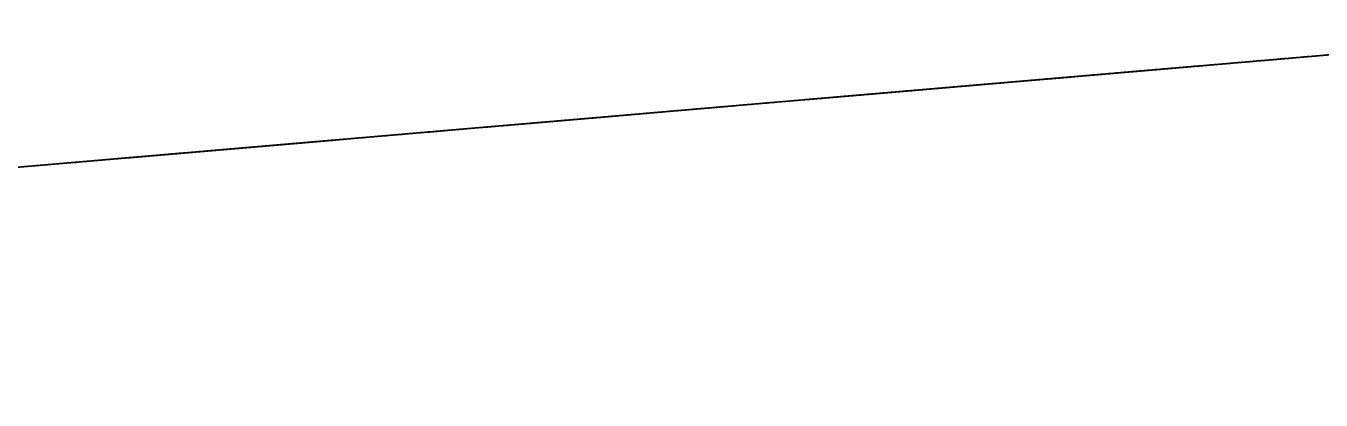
# Model space of a CAD drawing. Header units: millimetres. Extents: x 235072 to 246269, y 20126 to 21085.
# Drawn here: x 244682 to 245739, y 20759 to 21064 of the extents above; entities that cross this region are included whole.
import ezdxf

# ---------------------------------------------------------------- set-up
doc = ezdxf.new("R2010")
doc.units = ezdxf.units.MM
doc.header["$MEASUREMENT"] = 0
doc.linetypes.add('CENTER2', pattern=[1.125, 0.75, -0.125, 0.125, -0.125])
doc.linetypes.add('HIDDEN2', pattern=[0.1875, 0.125, -0.0625])
for name, color, linetype in [('Section 2-150-DS-B4-404', 1, 'Continuous'), ('Section 2-150-SL-B4-094', 14, 'Continuous'), ('Section 2-150-SL-B4-095', 14, 'Continuous'), ('Section 2-150-SL-B4-249', 85, 'Continuous'), ('Section 2-300-CEN-D3-231', 70, 'Continuous'), ('Section 2-300-CEN-D3-258', 70, 'Continuous'), ('Section 2-300-FA-D4-234', 50, 'Continuous'), ('Section 2-300-FA-D4-256', 50, 'Continuous'), ('Section 2-CENTER', 1, 'CENTER2'), ('Section 2-HIDDEN', 7, 'HIDDEN2'), ('Section 2-PROPOSED_PIPE_SUPPORT_2', 6, 'Continuous'), ('Section 2-RE', 5, 'Continuous')]:
    doc.layers.add(name, color=color, linetype=linetype)

# ---------------------------------------------------------------- blocks, each defined once
blk = doc.blocks.new('*U221')
at = {"layer": 'Section 2-150-SL-B4-249', "color": 0, "linetype": 'ByBlock', "lineweight": -2}
for p, q in [((245709.3, 21037.2, 24346.9), (242827, 20790.5, 24346.9)), ((245709.3, 21037.2, 24178.6), (245462.5, 21016.1, 24178.6)), ((245709.3, 21037.2, 24346.9), (245709.3, 21037.2, 24178.6)), ((245377.5, 21008.8, 24178.6), (242956.2, 20801.5, 24178.6))]:
    blk.add_line(p, q, dxfattribs=at)
at = {"layer": 'Section 2-CENTER'}
for p, q in [((245357, 21007.1, 24262.7), (245709.3, 21037.2, 24262.7)), ((245296.3, 21001.9, 24262.7), (245320.5, 21004, 24262.7))]:
    blk.add_line(p, q, dxfattribs=at)
at = {"layer": 'Section 2-HIDDEN'}
for p, q in [((245462.5, 21016.1, 24178.6), (245377.5, 21008.8, 24178.6)), ((245320.5, 21004, 24262.7), (245357, 21007.1, 24262.7)), ((242456, 20758.7, 24262.7), (245296.3, 21001.9, 24262.7))]:
    blk.add_line(p, q, dxfattribs=at)
blk = doc.blocks.new('*U262')
at = {"layer": 'Section 2-RE', "color": 0, "linetype": 'ByBlock', "lineweight": -2}
for p, q in [((242989.9, 20804.4, 24265.9), (245296.3, 21001.9, 24265.9)), ((242989.9, 20804.4, 24205.6), (245296.3, 21001.9, 24205.6)), ((245296.3, 21001.9, 24265.9), (245296.3, 21001.9, 24205.6))]:
    blk.add_line(p, q, dxfattribs=at)
blk = doc.blocks.new('*U279')
at = {"layer": 'Section 2-300-FA-D4-234', "color": 0, "linetype": 'ByBlock', "lineweight": -2}
for p, q in [((244556.4, 20938.5, 24397.7), (244871.8, 20965.5, 24397.7)), ((244871.8, 20965.5, 24397.7), (244871.8, 20965.5, 24346.9))]:
    blk.add_line(p, q, dxfattribs=at)
at = {"layer": 'Section 2-HIDDEN'}
for p, q in [((244871.8, 20965.5, 24288.1), (244054, 20895.5, 24288.1)), ((244871.8, 20965.5, 24346.9), (244871.8, 20965.5, 24178.6)), ((244054, 20895.5, 24397.7), (244556.4, 20938.5, 24397.7))]:
    blk.add_line(p, q, dxfattribs=at)
blk = doc.blocks.new('*U282')
at = {"layer": 'Section 2-300-CEN-D3-231', "color": 0, "linetype": 'ByBlock', "lineweight": -2}
for p, q in [((244791.2, 20958.6, 24178.6), (245414.9, 21012, 23552.6)), ((245186.7, 20992.5, 23323.6), (245414.9, 21012, 23552.6)), ((244490.7, 20932.9, 24022.2), (245186.7, 20992.5, 23323.6)), ((244507.2, 20934.3, 24178.6), (244421, 20927, 24092.1)), ((244421, 20927, 24092.1), (244430.6, 20927.8, 24082.6))]:
    blk.add_line(p, q, dxfattribs=at)
at = {"layer": 'Section 2-CENTER'}
for p, q in [((245300.8, 21002.3, 23438.1), (244656.9, 20947.1, 24084.4)), ((244610.5, 20943.2, 24130.9), (244563, 20939.1, 24178.6))]:
    blk.add_line(p, q, dxfattribs=at)
at = {"layer": 'Section 2-HIDDEN'}
for p, q in [((245414.9, 21012, 23552.6), (245186.7, 20992.5, 23323.6)), ((244649.2, 20946.5, 24321.1), (244791.2, 20958.6, 24178.6)), ((244421, 20927, 24092.1), (244649.2, 20946.5, 24321.1)), ((244649.2, 20946.5, 24321.1), (244507.2, 20934.3, 24178.6)), ((244563, 20939.1, 24178.6), (244535.1, 20936.7, 24206.6)), ((244656.9, 20947.1, 24084.4), (244610.5, 20943.2, 24130.9)), ((244430.6, 20927.8, 24082.6), (244490.7, 20932.9, 24022.2))]:
    blk.add_line(p, q, dxfattribs=at)
blk = doc.blocks.new('*U286')
at = {"layer": 'Section 2-PROPOSED_PIPE_SUPPORT_2', "color": 0, "linetype": 'ByBlock', "lineweight": -2}
for p, q in [((245008.6, 20977.3, 22189.3), (244692.4, 20950.2, 22189.3)), ((245008.6, 20977.3, 22181.3), (244692.4, 20950.2, 22181.3)), ((245008.6, 20977.3, 22174.6), (244692.4, 20950.2, 22174.6)), ((245008.6, 20977.3, 22259.9), (244955.8, 20972.7, 22259.9)), ((245008.6, 20977.3, 22267.9), (244962, 20973.3, 22267.9)), ((245008.6, 20977.3, 22274.6), (244966.6, 20973.7, 22274.6)), ((245008.6, 20977.3, 22267.9), (245008.6, 20977.3, 22274.6)), ((245008.6, 20977.3, 22259.9), (245008.6, 20977.3, 22267.9)), ((245008.6, 20977.3, 22189.3), (245008.6, 20977.3, 22259.9)), ((245008.6, 20977.3, 22181.3), (245008.6, 20977.3, 22189.3)), ((245008.6, 20977.3, 22174.6), (245008.6, 20977.3, 22181.3)), ((244742.6, 20954.5, 22259.9), (244692.4, 20950.2, 22259.9)), ((244736.4, 20954, 22267.9), (244692.4, 20950.2, 22267.9)), ((244731.8, 20953.6, 22274.6), (244692.4, 20950.2, 22274.6)), ((244692.4, 20950.2, 22259.9), (244692.4, 20950.2, 22189.3)), ((244692.4, 20950.2, 22267.9), (244692.4, 20950.2, 22259.9)), ((244692.4, 20950.2, 22274.6), (244692.4, 20950.2, 22267.9)), ((244692.4, 20950.2, 22181.3), (244692.4, 20950.2, 22174.6)), ((244692.4, 20950.2, 22189.3), (244692.4, 20950.2, 22181.3))]:
    blk.add_line(p, q, dxfattribs=at)
blk = doc.blocks.new('*U287')
at = {"layer": 'Section 2-PROPOSED_PIPE_SUPPORT_2', "color": 0, "linetype": 'ByBlock', "lineweight": -2}
for p, q in [((245010.2, 20977.4, 22596.2), (244694.1, 20950.3, 22596.2)), ((245010.2, 20977.4, 22589.5), (244862.8, 20964.8, 22589.5)), ((245010.2, 20977.4, 22581.5), (244886.7, 20966.8, 22581.5)), ((245010.2, 20977.4, 22510.9), (244932.8, 20970.8, 22510.9)), ((245010.2, 20977.4, 22502.9), (244933, 20970.8, 22502.9)), ((245010.2, 20977.4, 22496.2), (244933, 20970.8, 22496.2)), ((245010.2, 20977.4, 22589.5), (245010.2, 20977.4, 22596.2)), ((245010.2, 20977.4, 22581.5), (245010.2, 20977.4, 22589.5)), ((245010.2, 20977.4, 22510.9), (245010.2, 20977.4, 22581.5)), ((245010.2, 20977.4, 22502.9), (245010.2, 20977.4, 22510.9)), ((245010.2, 20977.4, 22496.2), (245010.2, 20977.4, 22502.9)), ((244835.5, 20962.4, 22589.5), (244694.1, 20950.3, 22589.5)), ((244811.7, 20960.4, 22581.5), (244694.1, 20950.3, 22581.5)), ((244765.6, 20956.5, 22510.9), (244694.1, 20950.3, 22510.9)), ((244765.4, 20956.4, 22502.9), (244694.1, 20950.3, 22502.9)), ((244765.4, 20956.4, 22496.2), (244694.1, 20950.3, 22496.2)), ((244694.1, 20950.3, 22581.5), (244694.1, 20950.3, 22510.9)), ((244694.1, 20950.3, 22589.5), (244694.1, 20950.3, 22581.5)), ((244694.1, 20950.3, 22596.2), (244694.1, 20950.3, 22589.5)), ((244694.1, 20950.3, 22502.9), (244694.1, 20950.3, 22496.2)), ((244694.1, 20950.3, 22510.9), (244694.1, 20950.3, 22502.9))]:
    blk.add_line(p, q, dxfattribs=at)
blk = doc.blocks.new('*U288')
at = {"layer": 'Section 2-PROPOSED_PIPE_SUPPORT_2', "color": 0, "linetype": 'ByBlock', "lineweight": -2}
for p, q in [((245010.2, 20977.4, 22926.3), (244694.1, 20950.3, 22926.3)), ((245010.2, 20977.4, 22919.6), (244694.1, 20950.3, 22919.6)), ((245010.2, 20977.4, 22911.6), (244694.1, 20950.3, 22911.6)), ((245010.2, 20977.4, 22841), (244694.1, 20950.3, 22841)), ((245010.2, 20977.4, 22833), (244694.1, 20950.3, 22833)), ((245010.2, 20977.4, 22826.3), (244694.1, 20950.3, 22826.3)), ((244694.1, 20950.3, 22911.6), (244694.1, 20950.3, 22841)), ((244694.1, 20950.3, 22919.6), (244694.1, 20950.3, 22911.6)), ((244694.1, 20950.3, 22926.3), (244694.1, 20950.3, 22919.6)), ((244694.1, 20950.3, 22833), (244694.1, 20950.3, 22826.3)), ((244694.1, 20950.3, 22841), (244694.1, 20950.3, 22833))]:
    blk.add_line(p, q, dxfattribs=at)
blk = doc.blocks.new('*U289')
at = {"layer": 'Section 2-PROPOSED_PIPE_SUPPORT_2', "color": 0, "linetype": 'ByBlock', "lineweight": -2}
for p, q in [((245010.2, 20977.4, 23253.7), (244694.1, 20950.3, 23253.7)), ((245010.2, 20977.4, 23247), (244694.1, 20950.3, 23247)), ((245010.2, 20977.4, 23239), (244694.1, 20950.3, 23239)), ((245010.2, 20977.4, 23168.4), (244694.1, 20950.3, 23168.4)), ((245010.2, 20977.4, 23160.4), (244694.1, 20950.3, 23160.4)), ((245010.2, 20977.4, 23153.7), (244694.1, 20950.3, 23153.7)), ((244694.1, 20950.3, 23239), (244694.1, 20950.3, 23168.4)), ((244694.1, 20950.3, 23247), (244694.1, 20950.3, 23239)), ((244694.1, 20950.3, 23253.7), (244694.1, 20950.3, 23247)), ((244694.1, 20950.3, 23160.4), (244694.1, 20950.3, 23153.7)), ((244694.1, 20950.3, 23168.4), (244694.1, 20950.3, 23160.4))]:
    blk.add_line(p, q, dxfattribs=at)
blk = doc.blocks.new('*U290')
at = {"layer": 'Section 2-150-SL-B4-094', "color": 0, "linetype": 'ByBlock', "lineweight": -2, "extrusion": (0.085306, -0.996355, 0)}
for radius, start, end in [(140, 180, 53.0597), (84.1, 180, 0.9876), (140, 126.9403, 180), (84.2, 179.0124, 180)]:
    blk.add_arc((245745, 22350.2), radius, start, end, dxfattribs=at)
at = {"layer": 'Section 2-150-SL-B4-094', "color": 0, "linetype": 'ByBlock', "lineweight": -2, "extrusion": (-0.085306, 0.996355, -3.12559e-30)}
blk.add_arc((-245745, 22350.2), 92, 156.1402, 0, dxfattribs=at)
at = {"layer": 'Section 2-150-SL-B4-094', "color": 0, "linetype": 'ByBlock', "lineweight": -2, "extrusion": (-0.085306, 0.996355, -9.17622e-30)}
blk.add_arc((-245745, 22350.2), 92, 0, 23.8598, dxfattribs=at)
at = {"layer": 'Section 2-HIDDEN', "extrusion": (-0.085306, 0.996355, -8.83083e-30)}
blk.add_arc((-245745, 22350.2), 92, 23.8598, 156.1402, dxfattribs=at)
at = {"layer": 'Section 2-HIDDEN', "extrusion": (0.085306, -0.996355, 0)}
for radius, start, end in [(84.1, 0.9876, 179.0124), (140, 53.0597, 126.9403)]:
    blk.add_arc((245745, 22350.2), radius, start, end, dxfattribs=at)
blk = doc.blocks.new('*U291')
at = {"layer": 'Section 2-PROPOSED_PIPE_SUPPORT_2', "color": 0, "linetype": 'ByBlock', "lineweight": -2}
for p, q in [((245184.6, 20992.3, 21893), (244736.2, 20953.9, 21893)), ((244736.2, 20953.9, 21905), (245184.6, 20992.3, 21905)), ((245184.6, 20992.3, 21893), (245184.6, 20992.3, 21905)), ((244736.2, 20953.9, 21905), (244736.2, 20953.9, 21893))]:
    blk.add_line(p, q, dxfattribs=at)
blk = doc.blocks.new('*U292')
at = {"layer": 'Section 2-PROPOSED_PIPE_SUPPORT_2', "color": 0, "linetype": 'ByBlock', "lineweight": -2}
for p, q in [((245000.3, 20976.5, 22155), (244761.1, 20956.1, 21915)), ((245010.2, 20977.4, 22155), (245000.3, 20976.5, 22155)), ((244761.1, 20956.1, 21915), (244761.1, 20956.1, 21905))]:
    blk.add_line(p, q, dxfattribs=at)
blk = doc.blocks.new('*U294')
at = {"layer": 'Section 2-150-SL-B4-094', "color": 0, "linetype": 'ByBlock', "lineweight": -2}
for p, q in [((244933, 20970.8, 22350.2), (244933, 20970.8, 22356.4)), ((244765.4, 20956.4, 22356.4), (244765.4, 20956.4, 22350.2))]:
    blk.add_line(p, q, dxfattribs=at)
at = {"layer": 'Section 2-150-SL-B4-094', "color": 0, "linetype": 'ByBlock', "lineweight": -2, "extrusion": (-0.085306, 0.996355, -1.98701e-26)}
blk.add_arc((-245745, 22350.2), 84.1, 180, 360, dxfattribs=at)
at = {"layer": 'Section 2-150-SL-B4-094', "color": 0, "linetype": 'ByBlock', "lineweight": -2, "extrusion": (0.085306, -0.996355, 3.44871e-17)}
blk.add_ellipse((244849.2, 20963.6, 22356.4), major_axis=(83.8, 7.2), ratio=0.972884, start_param=3.141593, end_param=6.283185, dxfattribs=at)
at = {"layer": 'Section 2-HIDDEN'}
blk.add_line((244849.2, 20963.6, 22356.4), (244849.2, 20963.6, 22350.2), dxfattribs=at)
at = {"layer": 'Section 2-HIDDEN', "extrusion": (-0.085306, 0.996355, -9.08207e-28)}
blk.add_arc((-245745, 22350.2), 84.1, 90, 180, dxfattribs=at)
at = {"layer": 'Section 2-HIDDEN', "extrusion": (-0.085306, 0.996355, -2.16621e-27)}
blk.add_arc((-245745, 22350.2), 84.1, 0, 90, dxfattribs=at)
at = {"layer": 'Section 2-HIDDEN', "extrusion": (0.085306, -0.996355, -8.5253e-18)}
blk.add_ellipse((244849.2, 20963.6, 22356.4), major_axis=(83.8, 7.2), ratio=0.972884, start_param=0, end_param=1.570796, dxfattribs=at)
at = {"layer": 'Section 2-HIDDEN', "extrusion": (0.085306, -0.996355, -9.21952e-18)}
blk.add_ellipse((244849.2, 20963.6, 22356.4), major_axis=(83.8, 7.2), ratio=0.972884, start_param=1.570796, end_param=3.141593, dxfattribs=at)
blk = doc.blocks.new('*U295')
at = {"layer": 'Section 2-HIDDEN'}
for p, q in [((244849.2, 20963.6, 22434.3), (244849.2, 20963.6, 22434.3)), ((244849.2, 20963.6, 22266), (244849.2, 20963.6, 22266)), ((244849.2, 20963.6, 22350.2), (244849.2, 20963.6, 22350.2))]:
    blk.add_line(p, q, dxfattribs=at)
at = {"layer": 'Section 2-HIDDEN', "extrusion": (0.085306, -0.996355, 6.08776e-31)}
blk.add_circle((245745, 22350.2), 84.1, dxfattribs=at)
blk = doc.blocks.new('*U296')
at = {"layer": 'Section 2-HIDDEN'}
for p, q in [((244849.2, 20963.6, 22434.3), (244849.2, 20963.6, 22434.3)), ((244849.2, 20963.6, 22266), (244849.2, 20963.6, 22266))]:
    blk.add_line(p, q, dxfattribs=at)
at = {"layer": 'Section 2-HIDDEN', "extrusion": (-0.085306, 0.996355, -3.76158e-37)}
blk.add_circle((-245745, 22350.2), 84.1, dxfattribs=at)
at = {"layer": 'Section 2-HIDDEN', "extrusion": (-0.085306, 0.996355, 2.32777e-31)}
blk.add_circle((-245745, 22350.2), 84.1, dxfattribs=at)
blk = doc.blocks.new('*U297')
at = {"layer": 'Section 2-150-DS-B4-404', "color": 0, "linetype": 'ByBlock', "lineweight": -2, "extrusion": (0.085306, -0.996355, 0)}
blk.add_circle((245745, 23340.6), 84.1, dxfattribs=at)
blk = doc.blocks.new('*U300')
at = {"layer": 'Section 2-HIDDEN'}
blk.add_open_spline([(244849.2, 20963.6, 23256.5), (244849.2, 20963.6, 23270.5), (244849.2, 20963.6, 23298.6), (244849.2, 20963.6, 23340.6), (244849.2, 20963.6, 23382.7), (244849.2, 20963.6, 23410.7), (244849.2, 20963.6, 23424.8)], degree=3, dxfattribs=at)
blk = doc.blocks.new('*U301')
at = {"layer": 'Section 2-300-FA-D4-234', "color": 0, "linetype": 'ByBlock', "lineweight": -2}
for p, q in [((245010.6, 20977.4, 24120.9), (245068.2, 20982.4, 24178.6)), ((244871.8, 20965.5, 24397.7), (244871.8, 20965.5, 24346.9))]:
    blk.add_line(p, q, dxfattribs=at)
at = {"layer": 'Section 2-300-FA-D4-234', "color": 0, "linetype": 'ByBlock', "lineweight": -2, "extrusion": (-0.085306, 0.996355, 4.47744e-30)}
blk.add_arc((-245767.7, 23981.5), 416.1, 90, 118.6067, dxfattribs=at)
at = {"layer": 'Section 2-300-FA-D4-234', "color": 0, "linetype": 'ByBlock', "lineweight": -2, "extrusion": (0.085306, -0.996355, 0)}
blk.add_arc((245767.7, 23981.5), 197.1, 45, 90, dxfattribs=at)
at = {"layer": 'Section 2-HIDDEN'}
for p, q in [((245087.8, 20984, 24198.3), (244998.3, 20976.4, 24288.1)), ((245068.2, 20982.4, 24178.6), (245165, 20990.6, 24275.8)), ((244871.8, 20965.5, 24288.1), (244998.3, 20976.4, 24288.1)), ((244871.8, 20965.5, 24346.9), (244871.8, 20965.5, 24178.6))]:
    blk.add_line(p, q, dxfattribs=at)
at = {"layer": 'Section 2-HIDDEN', "extrusion": (-0.085306, 0.996355, 3.14216e-29)}
blk.add_arc((-245767.7, 23981.5), 416.1, 118.6067, 135, dxfattribs=at)
blk = doc.blocks.new('*U302')
at = {"layer": 'Section 2-PROPOSED_PIPE_SUPPORT_2', "color": 0, "linetype": 'ByBlock', "lineweight": -2}
for p, q in [((245433.7, 21013.7, 21905), (244985.3, 20975.3, 21905)), ((244985.3, 20975.3, 21893), (245433.7, 21013.7, 21893)), ((245433.7, 21013.7, 21905), (245433.7, 21013.7, 21893)), ((244985.3, 20975.3, 21893), (244985.3, 20975.3, 21905))]:
    blk.add_line(p, q, dxfattribs=at)
blk = doc.blocks.new('*U303')
at = {"layer": 'Section 2-PROPOSED_PIPE_SUPPORT_2', "color": 0, "linetype": 'ByBlock', "lineweight": -2}
for p, q in [((245029.6, 20979.1, 24558.6), (245140.2, 20988.5, 24558.6)), ((245140.2, 20988.5, 24558.6), (245150.2, 20989.4, 24558.6)), ((245140.2, 20988.5, 21905), (245140.2, 20988.5, 23370.3)), ((245140.2, 20988.5, 23828.3), (245140.2, 20988.5, 23990.8)), ((245140.2, 20988.5, 24346.9), (245140.2, 20988.5, 24558.6)), ((245150.2, 20989.4, 24558.6), (245159.7, 20990.2, 24558.6)), ((245150.2, 20989.4, 21905), (245150.2, 20989.4, 23360.3)), ((245150.2, 20989.4, 23818.3), (245150.2, 20989.4, 23980.8)), ((245150.2, 20989.4, 24346.9), (245150.2, 20989.4, 24558.6)), ((245159.7, 20990.2, 21905), (245159.7, 20990.2, 23350.8)), ((245159.7, 20990.2, 23808.8), (245159.7, 20990.2, 23971.3)), ((245159.7, 20990.2, 24346.9), (245159.7, 20990.2, 24558.6)), ((245010.2, 20977.4, 24558.6), (245019.7, 20978.2, 24558.6)), ((245010.2, 20977.4, 21905), (245010.2, 20977.4, 23500.8)), ((245010.2, 20977.4, 23958.8), (245010.2, 20977.4, 24121.3)), ((245010.2, 20977.4, 24373.8), (245010.2, 20977.4, 24558.6)), ((245019.7, 20978.2, 24558.6), (245029.6, 20979.1, 24558.6)), ((245019.7, 20978.2, 21905), (245019.7, 20978.2, 23491.3)), ((245019.7, 20978.2, 23949.3), (245019.7, 20978.2, 24111.8)), ((245019.7, 20978.2, 24370.3), (245019.7, 20978.2, 24558.6)), ((245029.6, 20979.1, 21905), (245029.6, 20979.1, 23481.3)), ((245029.6, 20979.1, 23939.3), (245029.6, 20979.1, 24101.8)), ((245029.6, 20979.1, 24366.3), (245029.6, 20979.1, 24558.6))]:
    blk.add_line(p, q, dxfattribs=at)
blk = doc.blocks.new('*U304')
at = {"layer": 'Section 2-300-FA-D4-234', "color": 0, "linetype": 'ByBlock', "lineweight": -2}
for p, q in [((245261.8, 20998.9, 24178.6), (245431.8, 21013.5, 24008)), ((245431.8, 21013.5, 24008), (245277.5, 21000.3, 23853.1)), ((245010.6, 20977.4, 24120.9), (245277.5, 21000.3, 23853.1)), ((245010.6, 20977.4, 24120.9), (245068.2, 20982.4, 24178.6))]:
    blk.add_line(p, q, dxfattribs=at)
at = {"layer": 'Section 2-CENTER'}
blk.add_line((245354.7, 21006.9, 23930.5), (245107.5, 20985.7, 24178.6), dxfattribs=at)
at = {"layer": 'Section 2-HIDDEN'}
for p, q in [((245165, 20990.6, 24275.8), (245261.8, 20998.9, 24178.6)), ((245068.2, 20982.4, 24178.6), (245165, 20990.6, 24275.8)), ((245107.5, 20985.7, 24178.6), (245087.8, 20984, 24198.3))]:
    blk.add_line(p, q, dxfattribs=at)
blk = doc.blocks.new('*U305')
at = {"layer": 'Section 2-PROPOSED_PIPE_SUPPORT_2', "color": 0, "linetype": 'ByBlock', "lineweight": -2}
for p, q in [((245159.7, 20990.2, 22515.5), (245169.6, 20991, 22515.5)), ((245169.6, 20991, 23079.7), (245159.7, 20990.2, 23079.7)), ((245169.6, 20991, 22515.5), (245169.6, 20991, 23079.7))]:
    blk.add_line(p, q, dxfattribs=at)
blk = doc.blocks.new('*U306')
at = {"layer": 'Section 2-PROPOSED_PIPE_SUPPORT_2', "color": 0, "linetype": 'ByBlock', "lineweight": -2}
for p, q in [((245169.6, 20991, 22155), (245408.8, 21011.5, 21915)), ((245408.8, 21011.5, 21915), (245408.8, 21011.5, 21905)), ((245159.7, 20990.2, 22155), (245169.6, 20991, 22155))]:
    blk.add_line(p, q, dxfattribs=at)
blk = doc.blocks.new('*U307')
at = {"layer": 'Section 2-PROPOSED_PIPE_SUPPORT_2', "color": 0, "linetype": 'ByBlock', "lineweight": -2}
for p, q in [((245275.6, 21000.1, 23692.4), (245659.3, 21033, 23692.4)), ((245282.3, 21000.7, 23685.7), (245659.3, 21033, 23685.7)), ((245368.5, 21008.1, 23599.1), (245659.3, 21033, 23599.1)), ((245375.2, 21008.6, 23592.4), (245659.3, 21033, 23592.4)), ((245465.8, 21016.4, 23677.7), (245659.3, 21033, 23677.7)), ((245465.8, 21016.4, 23607.1), (245659.3, 21033, 23607.1)), ((245659.3, 21033, 23677.7), (245659.3, 21033, 23607.1)), ((245659.3, 21033, 23685.7), (245659.3, 21033, 23677.7)), ((245659.3, 21033, 23692.4), (245659.3, 21033, 23685.7)), ((245659.3, 21033, 23607.1), (245659.3, 21033, 23599.1)), ((245659.3, 21033, 23599.1), (245659.3, 21033, 23592.4)), ((245290.2, 21001.4, 23677.7), (245465.8, 21016.4, 23677.7)), ((245360.6, 21007.4, 23607.1), (245465.8, 21016.4, 23607.1)), ((245465.8, 21016.4, 23607.1), (245465.8, 21016.4, 23599.1)), ((245465.8, 21016.4, 23685.7), (245465.8, 21016.4, 23677.7))]:
    blk.add_line(p, q, dxfattribs=at)
blk = doc.blocks.new('*U308')
at = {"layer": 'Section 2-PROPOSED_PIPE_SUPPORT_2', "color": 0, "linetype": 'ByBlock', "lineweight": -2}
for p, q in [((245527.9, 21021.7, 24113), (245659.3, 21033, 24113)), ((245534.5, 21022.3, 24106.3), (245659.3, 21033, 24106.3)), ((245542.5, 21023, 24098.3), (245659.3, 21033, 24098.3)), ((245612.8, 21029, 24027.7), (245659.3, 21033, 24027.7)), ((245620.8, 21029.7, 24019.7), (245659.3, 21033, 24019.7)), ((245627.5, 21030.2, 24013), (245659.3, 21033, 24013)), ((245659.3, 21033, 24098.3), (245659.3, 21033, 24027.7)), ((245659.3, 21033, 24106.3), (245659.3, 21033, 24098.3)), ((245659.3, 21033, 24113), (245659.3, 21033, 24106.3)), ((245659.3, 21033, 24027.7), (245659.3, 21033, 24019.7)), ((245659.3, 21033, 24019.7), (245659.3, 21033, 24013)), ((245327.2, 21004.5, 24113), (245442.9, 21014.4, 24113)), ((245333.9, 21005.1, 24106.3), (245449.5, 21015, 24106.3)), ((245341.9, 21005.8, 24098.3), (245457.5, 21015.7, 24098.3)), ((245412.2, 21011.8, 24027.7), (245465.8, 21016.4, 24027.7)), ((245420.2, 21012.5, 24019.7), (245535.8, 21022.4, 24019.7)), ((245426.9, 21013.1, 24013), (245542.5, 21023, 24013)), ((245465.8, 21016.4, 24027.7), (245527.8, 21021.7, 24027.7)), ((245465.8, 21016.4, 24027.7), (245465.8, 21016.4, 24019.7))]:
    blk.add_line(p, q, dxfattribs=at)
blk = doc.blocks.new('*U309')
at = {"layer": 'Section 2-PROPOSED_PIPE_SUPPORT_2', "color": 0, "linetype": 'ByBlock', "lineweight": -2}
for p, q in [((245169.6, 20991, 23029.7), (245738, 21039.7, 23029.7)), ((245169.6, 20991, 23023), (245738, 21039.7, 23023)), ((245169.6, 20991, 22936.4), (245738, 21039.7, 22936.4)), ((245169.6, 20991, 22929.7), (245738, 21039.7, 22929.7)), ((245475.8, 21017.3, 22944.4), (245738, 21039.7, 22944.4)), ((245475.8, 21017.3, 23015), (245738, 21039.7, 23015)), ((245738, 21039.7, 23029.7), (245738, 21039.7, 23023)), ((245738, 21039.7, 22944.4), (245738, 21039.7, 22936.4)), ((245738, 21039.7, 23015), (245738, 21039.7, 22944.4)), ((245738, 21039.7, 22936.4), (245738, 21039.7, 22929.7)), ((245738, 21039.7, 23023), (245738, 21039.7, 23015)), ((245169.6, 20991, 23015), (245475.8, 21017.3, 23015)), ((245169.6, 20991, 22944.4), (245475.8, 21017.3, 22944.4)), ((245475.8, 21017.3, 23023), (245475.8, 21017.3, 23015)), ((245475.8, 21017.3, 22944.4), (245475.8, 21017.3, 22936.4))]:
    blk.add_line(p, q, dxfattribs=at)
blk = doc.blocks.new('*U310')
at = {"layer": 'Section 2-PROPOSED_PIPE_SUPPORT_2', "color": 0, "linetype": 'ByBlock', "lineweight": -2}
for p, q in [((245169.6, 20991, 22583.2), (245514.9, 21020.6, 22929.7)), ((245169.6, 20991, 22587.4), (245510.7, 21020.2, 22929.7)), ((245169.6, 20991, 22636.9), (245461.4, 21016, 22929.7)), ((245169.6, 20991, 22645.4), (245452.9, 21015.3, 22929.7)), ((245169.6, 20991, 22649.6), (245448.7, 21014.9, 22929.7)), ((245169.6, 20991, 22653.9), (245444.5, 21014.6, 22929.7)), ((245444.5, 21014.6, 22929.7), (245448.7, 21014.9, 22929.7))]:
    blk.add_line(p, q, dxfattribs=at)
blk = doc.blocks.new('*U311')
at = {"layer": 'Section 2-300-CEN-D3-231', "color": 0, "linetype": 'ByBlock', "lineweight": -2}
for p, q in [((245558.3, 21024.3, 23408.7), (245414.9, 21012, 23552.6)), ((245594, 21027.4, 23144.2), (245593.6, 21027.3, 23143.9)), ((245365.5, 21007.8, 23144.1), (245186.7, 20992.5, 23323.6)), ((245414.9, 21012, 23552.6), (245300.9, 21002.3, 23438.2)), ((245300.9, 21002.3, 23438.2), (245186.7, 20992.5, 23323.6))]:
    blk.add_line(p, q, dxfattribs=at)
at = {"layer": 'Section 2-300-CEN-D3-231', "color": 0, "linetype": 'ByBlock', "lineweight": -2, "extrusion": (0.085306, -0.996355, 2.08167e-17)}
blk.add_ellipse((245479.9, 21017.6, 23258.7), major_axis=(-114.1, -9.8, 114.5), ratio=0.999999, start_param=1.570796, end_param=3.885598, dxfattribs=at)
at = {"layer": 'Section 2-300-CEN-D3-231', "color": 0, "linetype": 'ByBlock', "lineweight": -2, "extrusion": (0.085306, -0.996355, -3.58632e-17)}
blk.add_ellipse((245479.7, 21017.6, 23258.5), major_axis=(0, 0, -162), ratio=0.999, start_param=-1.605709, end_param=-0.785898, dxfattribs=at)
at = {"layer": 'Section 2-300-CEN-D3-231', "color": 0, "linetype": 'ByBlock', "lineweight": -2, "extrusion": (0.085306, -0.996355, -6.93889e-18)}
blk.add_ellipse((245479.9, 21017.6, 23258.7), major_axis=(-114.1, -9.8, 114.5), ratio=0.999999, start_param=0.830525, end_param=1.570796, dxfattribs=at)
at = {"layer": 'Section 2-300-CEN-D3-231', "color": 0, "linetype": 'ByBlock', "lineweight": -2, "extrusion": (-0.085306, 0.996355, -7.04734e-17)}
blk.add_ellipse((245479.7, 21017.6, 23258.5), major_axis=(-161.4, -13.8, 0), ratio=0.999, start_param=-0.785898, end_param=-0.784898, dxfattribs=at)
at = {"layer": 'Section 2-CENTER'}
blk.add_line((245300.8, 21002.3, 23438.1), (245361.5, 21007.5, 23377.2), dxfattribs=at)
at = {"layer": 'Section 2-HIDDEN'}
for p, q in [((245593.7, 21027.4, 23373.1), (245558.3, 21024.3, 23408.7)), ((245593.6, 21027.3, 23143.9), (245593.6, 21027.3, 23143.9)), ((245361.5, 21007.5, 23377.2), (245479.7, 21017.6, 23258.5)), ((245479.6, 21017.6, 23258.3), (245479.9, 21017.6, 23258.7)), ((245365.5, 21007.8, 23372.9), (245365.5, 21007.8, 23372.8)), ((245365.8, 21007.8, 23373.2), (245365.8, 21007.8, 23373.1))]:
    blk.add_line(p, q, dxfattribs=at)
at = {"layer": 'Section 2-HIDDEN', "extrusion": (-0.085306, 0.996355, -7.04734e-17)}
blk.add_ellipse((245479.7, 21017.6, 23258.5), major_axis=(-161.4, -13.8, 0), ratio=0.999, start_param=-0.784898, end_param=2.355695, dxfattribs=at)
at = {"layer": 'Section 2-HIDDEN', "extrusion": (0.085306, -0.996355, 2.08167e-17)}
blk.add_ellipse((245479.9, 21017.6, 23258.7), major_axis=(-114.1, -9.8, 114.5), ratio=0.999999, start_param=3.885598, end_param=7.11371, dxfattribs=at)
at = {"layer": 'Section 2-HIDDEN', "extrusion": (-0.085306, 0.996355, 0)}
blk.add_ellipse((245479.6, 21017.6, 23258.3), major_axis=(-114.1, -9.8, 114.5), ratio=0.999999, start_param=-0.785398, end_param=5.497787, dxfattribs=at)
at = {"layer": 'Section 2-HIDDEN', "extrusion": (0.085306, -0.996355, -3.58632e-17)}
blk.add_ellipse((245479.7, 21017.6, 23258.5), major_axis=(0, 0, -162), ratio=0.999, start_param=-3.927491, end_param=-1.605709, dxfattribs=at)
blk = doc.blocks.new('*U312')
at = {"layer": 'Section 2-300-FA-D4-256', "color": 0, "linetype": 'ByBlock', "lineweight": -2}
for p, q in [((245557.1, 21024.2, 23882.2), (245431.8, 21013.5, 24008)), ((245431.8, 21013.5, 24008), (245354.7, 21006.9, 23930.5)), ((245402.7, 21011, 23727.3), (245277.5, 21000.3, 23853.1)), ((245354.7, 21006.9, 23930.5), (245277.5, 21000.3, 23853.1))]:
    blk.add_line(p, q, dxfattribs=at)
at = {"layer": 'Section 2-CENTER'}
blk.add_line((245354.7, 21006.9, 23930.5), (245479.9, 21017.6, 23804.8), dxfattribs=at)
blk = doc.blocks.new('*U313')
at = {"layer": 'Section 2-300-CEN-D3-258', "color": 0, "linetype": 'ByBlock', "lineweight": -2}
for p, q in [((245641.6, 21031.5, 23157.4), (245641, 21031.4, 23248.9)), ((245318.9, 21003.8, 23155.3), (245318.7, 21003.8, 23191.2))]:
    blk.add_line(p, q, dxfattribs=at)
at = {"layer": 'Section 2-300-CEN-D3-258', "color": 0, "linetype": 'ByBlock', "lineweight": -2, "extrusion": (-0.085306, 0.996355, 0)}
for start_param, end_param in [(1.570796, 2.475183), (-2.462181, -1.570796)]:
    blk.add_ellipse((245480.2, 21017.6, 23156.4), major_axis=(-1, -0.1, 161.9), ratio=0.99985, start_param=start_param, end_param=end_param, dxfattribs=at)
at = {"layer": 'Section 2-HIDDEN'}
for p, q in [((245641, 21031.4, 23248.9), (245640.9, 21031.4, 23259.4)), ((245479.6, 21017.6, 23258.3), (245480.2, 21017.6, 23156.4)), ((245318.7, 21003.8, 23191.2), (245318.2, 21003.8, 23257.3))]:
    blk.add_line(p, q, dxfattribs=at)
at = {"layer": 'Section 2-HIDDEN', "extrusion": (-0.085306, 0.996355, -2.38524e-18)}
blk.add_ellipse((245479.6, 21017.6, 23258.3), major_axis=(-161.3, -13.8, -1.1), ratio=0.99985, start_param=0.006503, end_param=6.289688, dxfattribs=at)
at = {"layer": 'Section 2-HIDDEN', "extrusion": (-0.085306, 0.996355, 0)}
for start_param, end_param in [(-1.570796, 1.570796), (2.475183, 3.141593), (-3.141593, -2.462181)]:
    blk.add_ellipse((245480.2, 21017.6, 23156.4), major_axis=(-1, -0.1, 161.9), ratio=0.99985, start_param=start_param, end_param=end_param, dxfattribs=at)
blk = doc.blocks.new('*U314')
at = {"layer": 'Section 2-300-CEN-D3-258', "color": 0, "linetype": 'ByBlock', "lineweight": -2}
for p, q in [((245641.3, 21031.4, 23261.4), (245641.3, 21031.4, 23267.1)), ((245318.6, 21003.8, 23261.4), (245318.6, 21003.8, 23267.1))]:
    blk.add_line(p, q, dxfattribs=at)
at = {"layer": 'Section 2-300-CEN-D3-258', "color": 0, "linetype": 'ByBlock', "lineweight": -2, "extrusion": (0.085306, -0.996355, -1.20371e-34)}
blk.add_ellipse((245479.9, 21017.6, 23267.1), major_axis=(0, 0, 161.9), ratio=0.999866, start_param=-3.141592653589793, end_param=3.141592653589793, dxfattribs=at)
at = {"layer": 'Section 2-300-CEN-D3-258', "color": 0, "linetype": 'ByBlock', "lineweight": -2, "extrusion": (0.085306, -0.996355, 2.39734e-18)}
blk.add_ellipse((245479.9, 21017.6, 23261.4), major_axis=(161.3, 13.8), ratio=0.999866, start_param=3.141593, end_param=6.283185, dxfattribs=at)
at = {"layer": 'Section 2-CENTER'}
blk.add_line((245479.9, 21017.6, 23267.1), (245479.9, 21017.6, 23261.4), dxfattribs=at)
at = {"layer": 'Section 2-HIDDEN', "extrusion": (0.085306, -0.996355, 2.0777e-18)}
blk.add_ellipse((245479.9, 21017.6, 23261.4), major_axis=(161.3, 13.8), ratio=0.999866, start_param=0, end_param=1.570796, dxfattribs=at)
at = {"layer": 'Section 2-HIDDEN', "extrusion": (0.085306, -0.996355, 2.31498e-18)}
blk.add_ellipse((245479.9, 21017.6, 23261.4), major_axis=(161.3, 13.8), ratio=0.999866, start_param=1.570796, end_param=3.141593, dxfattribs=at)
blk = doc.blocks.new('*U315')
at = {"layer": 'Section 2-300-CEN-D3-258', "color": 0, "linetype": 'ByBlock', "lineweight": -2}
for p, q in [((245641.3, 21031.4, 23258.7), (245641.3, 21031.4, 23261.4)), ((245318.6, 21003.8, 23258.7), (245318.6, 21003.8, 23261.4))]:
    blk.add_line(p, q, dxfattribs=at)
at = {"layer": 'Section 2-300-CEN-D3-258', "color": 0, "linetype": 'ByBlock', "lineweight": -2, "extrusion": (-0.085306, 0.996355, -1.2094e-18)}
blk.add_ellipse((245479.9, 21017.6, 23261.4), major_axis=(-161.3, -13.8), ratio=0.999866, start_param=3.141593, end_param=6.283185, dxfattribs=at)
at = {"layer": 'Section 2-300-CEN-D3-258', "color": 0, "linetype": 'ByBlock', "lineweight": -2, "extrusion": (0.085306, -0.996355, 8.47504e-19)}
blk.add_ellipse((245479.9, 21017.6, 23258.7), major_axis=(161.3, 13.8), ratio=0.999866, start_param=3.186726, end_param=6.283185, dxfattribs=at)
at = {"layer": 'Section 2-HIDDEN'}
for p, q in [((245479.9, 21017.6, 23261.4), (245479.9, 21017.6, 23258.7)), ((245318.6, 21003.8, 23258.7), (245318.6, 21003.8, 23258.7))]:
    blk.add_line(p, q, dxfattribs=at)
at = {"layer": 'Section 2-HIDDEN', "extrusion": (-0.085306, 0.996355, -6.82724e-19)}
blk.add_ellipse((245479.9, 21017.6, 23261.4), major_axis=(-161.3, -13.8), ratio=0.999866, start_param=1.570796, end_param=3.141593, dxfattribs=at)
at = {"layer": 'Section 2-HIDDEN', "extrusion": (0.085306, -0.996355, -1.56185e-19)}
blk.add_ellipse((245479.9, 21017.6, 23258.7), major_axis=(161.3, 13.8), ratio=0.999866, start_param=0, end_param=1.570796, dxfattribs=at)
at = {"layer": 'Section 2-HIDDEN', "extrusion": (0.085306, -0.996355, -1.2619e-18)}
blk.add_ellipse((245479.9, 21017.6, 23258.7), major_axis=(161.3, 13.8), ratio=0.999866, start_param=1.570796, end_param=3.186726, dxfattribs=at)
at = {"layer": 'Section 2-HIDDEN', "extrusion": (-0.085306, 0.996355, -4.06431e-18)}
blk.add_ellipse((245479.9, 21017.6, 23261.4), major_axis=(-161.3, -13.8), ratio=0.999866, start_param=0, end_param=1.570796, dxfattribs=at)
blk = doc.blocks.new('*U316')
at = {"layer": 'Section 2-CENTER'}
for p in [(245339.5, 21005.6, 24235.7), (245379.7, 21009, 24219)]:
    blk.add_line(p, (245363, 21007.6, 24235.7), dxfattribs=at)
at = {"layer": 'Section 2-RE', "color": 0, "linetype": 'ByBlock', "lineweight": -2}
for p, q in [((245333.9, 21005.1, 24202.8), (245320.5, 21004, 24202.8)), ((245333.9, 21005.1, 24268.6), (245320.5, 21004, 24268.6)), ((245320.5, 21004, 24268.6), (245320.5, 21004, 24235.7)), ((245320.5, 21004, 24235.7), (245320.5, 21004, 24202.8)), ((245333.9, 21005.1, 24202.8), (245333.9, 21005.1, 24235.7)), ((245333.9, 21005.1, 24235.7), (245333.9, 21005.1, 24268.6)), ((245383.6, 21009.4, 24215), (245360.5, 21007.4, 24191.8)), ((245360.5, 21007.4, 24191.8), (245369.9, 21008.2, 24182.3)), ((245369.9, 21008.2, 24182.3), (245393.1, 21010.2, 24205.6)), ((245406.8, 21011.4, 24238.3), (245383.6, 21009.4, 24215)), ((245393.1, 21010.2, 24205.6), (245416.3, 21012.2, 24228.8)), ((245406.8, 21011.4, 24238.3), (245416.3, 21012.2, 24228.8))]:
    blk.add_line(p, q, dxfattribs=at)
at = {"layer": 'Section 2-RE', "color": 0, "linetype": 'ByBlock', "lineweight": -2, "extrusion": (-0.085306, 0.996355, -4.00916e-29)}
blk.add_arc((-246228.7, 24158.5), 107.4, 91.4626, 133.5374, dxfattribs=at)
at = {"layer": 'Section 2-RE', "color": 0, "linetype": 'ByBlock', "lineweight": -2, "extrusion": (0.085306, -0.996355, 0)}
blk.add_arc((246228.7, 24158.5), 47.1, 48.3374, 86.6626, dxfattribs=at)
blk = doc.blocks.new('*U317')
at = {"layer": 'Section 2-300-FA-D4-256', "color": 0, "linetype": 'ByBlock', "lineweight": -2, "extrusion": (0.085306, -0.996355, 1.14794e-41)}
blk.add_circle((246378, 23804.8), 109.5, dxfattribs=at)
blk = doc.blocks.new('*U318')
at = {"layer": 'Section 2-CENTER'}
blk.add_line((245910.7, 21054.5, 23686), (245393.1, 21010.2, 24205.6), dxfattribs=at)
at = {"layer": 'Section 2-HIDDEN'}
for p, q in [((245867.9, 21050.8, 23686.3), (245889.5, 21052.7, 23664.7)), ((245899.9, 21053.6, 23675.2), (245889.5, 21052.7, 23664.7)), ((245393.1, 21010.2, 24205.6), (245379.7, 21009, 24219))]:
    blk.add_line(p, q, dxfattribs=at)
at = {"layer": 'Section 2-RE', "color": 0, "linetype": 'ByBlock', "lineweight": -2}
for p, q in [((245414.3, 21012, 24226.9), (245932, 21056.3, 23707.3)), ((245932, 21056.3, 23707.3), (245899.9, 21053.6, 23675.2)), ((245371.8, 21008.4, 24184.2), (245867.9, 21050.8, 23686.3))]:
    blk.add_line(p, q, dxfattribs=at)
blk = doc.blocks.new('*U319')
at = {"layer": 'Section 2-HIDDEN'}
blk.add_open_spline([(245481.9, 21017.8, 23695.3), (245481.5, 21017.8, 23713.5), (245480.9, 21017.7, 23750), (245479.9, 21017.6, 23804.8), (245478.9, 21017.5, 23859.6), (245478.3, 21017.5, 23896.1), (245478, 21017.4, 23914.3)], degree=3, dxfattribs=at)
blk = doc.blocks.new('*U320')
at = {"layer": 'Section 2-150-SL-B4-249', "color": 0, "linetype": 'ByBlock', "lineweight": -2}
for p, q in [((245709.3, 21037.2, 24178.6), (245937, 21056.8, 24178.6)), ((245937, 21056.8, 24346.9), (245709.3, 21037.2, 24346.9)), ((245709.3, 21037.2, 24346.9), (245709.3, 21037.2, 24178.6))]:
    blk.add_line(p, q, dxfattribs=at)
at = {"layer": 'Section 2-150-SL-B4-249', "color": 0, "linetype": 'ByBlock', "lineweight": -2, "extrusion": (-0.085306, 0.996355, 4.85738e-29)}
blk.add_arc((-246836.8, 24262.7), 84.1, 90, 270, dxfattribs=at)
at = {"layer": 'Section 2-CENTER'}
blk.add_line((245709.3, 21037.2, 24262.7), (245937, 21056.8, 24262.7), dxfattribs=at)
at = {"layer": 'Section 2-HIDDEN', "extrusion": (-0.085306, 0.996355, 2.4208e-29)}
blk.add_arc((-246836.8, 24262.7), 84.1, 0, 90, dxfattribs=at)
at = {"layer": 'Section 2-HIDDEN', "extrusion": (-0.085306, 0.996355, 2.27748e-29)}
blk.add_arc((-246836.8, 24262.7), 84.1, 270, 360, dxfattribs=at)
blk = doc.blocks.new('*U280')
at = {"layer": 'Section 2-150-SL-B4-094', "color": 0, "linetype": 'ByBlock', "lineweight": -2}
blk.add_line((244101.9, 20899.6, 22764.5), (244101.9, 20899.6, 22596.2), dxfattribs=at)
at = {"layer": 'Section 2-150-SL-B4-094', "color": 0, "linetype": 'ByBlock', "lineweight": -2, "extrusion": (-0.085306, 0.996355, 5.41276e-17)}
blk.add_ellipse((244849.2, 20963.6, 22853.8), major_axis=(-83.8, -7.2), ratio=0.972884, start_param=1.089065, end_param=2.052527, dxfattribs=at)
at = {"layer": 'Section 2-150-SL-B4-094', "color": 0, "linetype": 'ByBlock', "lineweight": -2}
for points, knots in [([(244101.9, 20899.6, 22596.2), (244182.2, 20906.5, 22596.2), (244262.5, 20913.4, 22599.1), (244415.8, 20926.5, 22610.7), (244488.8, 20932.8, 22619.3), (244621.4, 20944.1, 22641.7), (244680.8, 20949.2, 22655.3), (244783, 20957.9, 22688), (244825.6, 20961.6, 22706.2), (244879.1, 20966.2, 22744.4), (244895.6, 20967.6, 22759.2), (244918.3, 20969.5, 22792.5), (244926, 20970.2, 22808.4), (244930, 20970.5, 22826.3)], [3.141593, 3.141593, 3.141593, 3.141593, 3.455752, 3.455752, 3.769911, 3.769911, 4.08407, 4.08407, 4.39823, 4.39823, 4.555309, 4.555309, 4.660444, 4.660444, 4.660444, 4.660444]), ([(244101.9, 20899.6, 22764.5), (244177.7, 20906.1, 22764.5), (244253.4, 20912.6, 22767.2), (244396.5, 20924.9, 22778), (244464, 20930.6, 22785.9), (244582.2, 20940.8, 22805.6), (244633.4, 20945.1, 22817.3), (244681.1, 20949.2, 22832), (244687.7, 20949.8, 22834.1), (244694.1, 20950.3, 22836.3)], [3.1415927, 3.1415927, 3.1415927, 3.1415927, 3.4537175, 3.4537175, 3.7639738, 3.7639738, 4.0664894, 4.0664894, 4.1184877, 4.1184877, 4.1184877, 4.1184877])]:
    blk.add_open_spline(points, degree=3, knots=knots, dxfattribs=at)
at = {"layer": 'Section 2-CENTER'}
for p in [(244101.9, 20899.6, 22680.3), (244849.2, 20963.6, 22826.3)]:
    blk.add_line(p, (244849.2, 20963.6, 22680.3), dxfattribs=at)
at = {"layer": 'Section 2-HIDDEN'}
blk.add_line((244849.2, 20963.6, 22853.8), (244849.2, 20963.6, 22826.3), dxfattribs=at)
at = {"layer": 'Section 2-HIDDEN', "extrusion": (-0.085306, 0.996355, 1.0421e-17)}
blk.add_ellipse((244849.2, 20963.6, 22853.8), major_axis=(-83.8, -7.2), ratio=0.972884, start_param=2.052527, end_param=6.283185, dxfattribs=at)
at = {"layer": 'Section 2-HIDDEN', "extrusion": (-0.085306, 0.996355, 5.45904e-17)}
blk.add_ellipse((244849.2, 20963.6, 22853.8), major_axis=(-83.8, -7.2), ratio=0.972884, start_param=0, end_param=1.089065, dxfattribs=at)
at = {"layer": 'Section 2-HIDDEN'}
blk.add_open_spline([(244930, 20970.5, 22826.3), (244932, 20970.7, 22835.2), (244933, 20970.8, 22844.5), (244933, 20970.8, 22853.8)], degree=3, dxfattribs=at)
blk.add_open_spline([(244694.1, 20950.3, 22836.3), (244721.8, 20952.7, 22845.8), (244743.2, 20954.5, 22855.8), (244768.9, 20956.7, 22871.3), (244772.9, 20957.1, 22877.4), (244769, 20956.7, 22871.4), (244765.4, 20956.4, 22863.2), (244765.4, 20956.4, 22853.8)], degree=3, knots=[4.1184877, 4.1184877, 4.1184877, 4.1184877, 4.345621, 4.345621, 4.5645364, 4.5645364, 4.712389, 4.712389, 4.712389, 4.712389], dxfattribs=at)
blk = doc.blocks.new('*U298')
at = {"layer": 'Section 2-150-SL-B4-094', "color": 0, "linetype": 'ByBlock', "lineweight": -2, "extrusion": (-0.085306, 0.996355, -4.52594e-33)}
blk.add_ellipse((244849.2, 20963.6, 22862), major_axis=(0, 0, 86.5), ratio=0.972884, start_param=-0.732365, end_param=0.732365, dxfattribs=at)
at = {"layer": 'Section 2-150-SL-B4-094', "color": 0, "linetype": 'ByBlock', "lineweight": -2, "extrusion": (-0.085306, 0.996355, 2.77079e-17)}
blk.add_ellipse((244849.2, 20963.6, 22853.8), major_axis=(-83.8, -7.2), ratio=0.972884, start_param=1.089065, end_param=1.570796, dxfattribs=at)
at = {"layer": 'Section 2-150-SL-B4-094', "color": 0, "linetype": 'ByBlock', "lineweight": -2, "extrusion": (-0.085306, 0.996355, 6.0463e-17)}
blk.add_ellipse((244849.2, 20963.6, 22853.8), major_axis=(-83.8, -7.2), ratio=0.972884, start_param=1.570796, end_param=2.052527, dxfattribs=at)
at = {"layer": 'Section 2-HIDDEN'}
for p, q in [((244933, 20970.8, 22862), (244933, 20970.8, 22853.8)), ((244849.2, 20963.6, 22853.8), (244849.2, 20963.6, 22862)), ((244765.4, 20956.4, 22862), (244765.4, 20956.4, 22853.8))]:
    blk.add_line(p, q, dxfattribs=at)
at = {"layer": 'Section 2-HIDDEN', "extrusion": (-0.085306, 0.996355, 5.74015e-17)}
blk.add_ellipse((244849.2, 20963.6, 22853.8), major_axis=(-83.8, -7.2), ratio=0.972884, start_param=2.052527, end_param=7.372251, dxfattribs=at)
at = {"layer": 'Section 2-HIDDEN', "extrusion": (-0.085306, 0.996355, -4.52594e-33)}
for start_param, end_param in [(0.732365, 3.141593), (-3.141593, -0.732365)]:
    blk.add_ellipse((244849.2, 20963.6, 22862), major_axis=(0, 0, 86.5), ratio=0.972884, start_param=start_param, end_param=end_param, dxfattribs=at)
blk = doc.blocks.new('*U341')
at = {"layer": 'Section 2-150-SL-B4-094'}
for name in ['*U280', '*U298']:
    blk.add_blockref(name, (0, 0), dxfattribs=at)
blk = doc.blocks.new('*U293')
at = {"layer": 'Section 2-150-SL-B4-094', "color": 0, "linetype": 'ByBlock', "lineweight": -2}
for p, q in [((244933, 20970.8, 22356.4), (244933, 20970.8, 22504.2)), ((244917.3, 20969.4, 22554.7), (244781.2, 20957.8, 22554.7)), ((244765.4, 20956.4, 22356.4), (244765.4, 20956.4, 22504.2))]:
    blk.add_line(p, q, dxfattribs=at)
at = {"layer": 'Section 2-150-SL-B4-094', "color": 0, "linetype": 'ByBlock', "lineweight": -2, "extrusion": (0.085306, -0.996355, 1.92593e-34)}
blk.add_ellipse((244849.2, 20963.6, 22504.2), major_axis=(0, 0, 86.5), ratio=0.972884, start_param=0.947085, end_param=5.3361, dxfattribs=at)
at = {"layer": 'Section 2-150-SL-B4-094', "color": 0, "linetype": 'ByBlock', "lineweight": -2, "extrusion": (0.085306, -0.996355, -1.77624e-17)}
blk.add_ellipse((244849.2, 20963.6, 22356.4), major_axis=(83.8, 7.2), ratio=0.972884, start_param=3.141593, end_param=6.283185, dxfattribs=at)
at = {"layer": 'Section 2-CENTER'}
blk.add_line((244849.2, 20963.6, 22504.2), (244849.2, 20963.6, 22356.4), dxfattribs=at)
at = {"layer": 'Section 2-HIDDEN', "extrusion": (0.085306, -0.996355, 2.40858e-17)}
blk.add_ellipse((244849.2, 20963.6, 22356.4), major_axis=(83.8, 7.2), ratio=0.972884, start_param=0, end_param=1.570796, dxfattribs=at)
at = {"layer": 'Section 2-HIDDEN', "extrusion": (0.085306, -0.996355, -1.21468e-17)}
blk.add_ellipse((244849.2, 20963.6, 22356.4), major_axis=(83.8, 7.2), ratio=0.972884, start_param=1.570796, end_param=3.141593, dxfattribs=at)
at = {"layer": 'Section 2-HIDDEN', "extrusion": (-0.085306, 0.996355, -2.69702e-17)}
blk.add_ellipse((244849.2, 20963.6, 22506.9), major_axis=(-83.8, -7.2), ratio=0.972884, start_param=0.623711, end_param=2.517882, dxfattribs=at)
blk = doc.blocks.new('*U299')
at = {"layer": 'Section 2-150-SL-B4-095', "color": 0, "linetype": 'ByBlock', "lineweight": -2}
blk.add_line((244781.2, 20957.8, 22554.7), (244917.3, 20969.4, 22554.7), dxfattribs=at)
blk.add_open_spline([(244917.3, 20969.4, 22554.7), (244916.9, 20969.4, 22555.1), (244916.6, 20969.4, 22555.6), (244915.4, 20969.3, 22557.2), (244914.6, 20969.2, 22558.3), (244911.9, 20969, 22561.6), (244910, 20968.8, 22563.7), (244906.4, 20968.5, 22567.5), (244904.4, 20968.3, 22569.3), (244901.2, 20968.1, 22572), (244900.1, 20968, 22572.9), (244897.8, 20967.8, 22574.6), (244896.7, 20967.7, 22575.4), (244894.3, 20967.5, 22577.1), (244893.1, 20967.4, 22577.8), (244890.7, 20967.2, 22579.3), (244889.5, 20967.1, 22580), (244885.8, 20966.7, 22582), (244883.4, 20966.5, 22583.2), (244878.6, 20966.1, 22585.2), (244876.1, 20965.9, 22586.1), (244872.2, 20965.6, 22587.3), (244870.8, 20965.5, 22587.7), (244868.1, 20965.2, 22588.4), (244866.8, 20965.1, 22588.7), (244864, 20964.9, 22589.3), (244862.6, 20964.8, 22589.5), (244859.9, 20964.5, 22589.9), (244858.5, 20964.4, 22590.1), (244854.4, 20964.1, 22590.5), (244851.7, 20963.8, 22590.6), (244846.6, 20963.4, 22590.6), (244843.9, 20963.2, 22590.5), (244839.8, 20962.8, 22590.1), (244838.5, 20962.7, 22589.9), (244835.7, 20962.5, 22589.5), (244834.3, 20962.3, 22589.3), (244831.6, 20962.1, 22588.7), (244830.2, 20962, 22588.4), (244827.6, 20961.8, 22587.7), (244826.2, 20961.6, 22587.4), (244822.3, 20961.3, 22586.1), (244819.8, 20961.1, 22585.2), (244815, 20960.7, 22583.2), (244812.6, 20960.5, 22582), (244808.9, 20960.2, 22580), (244807.7, 20960.1, 22579.3), (244805.3, 20959.9, 22577.9), (244804.1, 20959.8, 22577.1), (244801.8, 20959.6, 22575.5), (244800.6, 20959.5, 22574.7), (244798.4, 20959.3, 22573), (244797.3, 20959.2, 22572.1), (244794.1, 20958.9, 22569.4), (244792.1, 20958.7, 22567.5), (244788.4, 20958.4, 22563.8), (244786.6, 20958.3, 22561.7), (244783.9, 20958, 22558.4), (244783, 20957.9, 22557.3), (244781.8, 20957.8, 22555.6), (244781.5, 20957.8, 22555.2), (244781.2, 20957.8, 22554.7)], degree=3, knots=[50.605366, 50.605366, 50.605366, 50.605366, 52.156466, 52.156466, 56.136883, 56.136883, 64.097718, 64.097718, 71.937017, 71.937017, 75.856666, 75.856666, 79.776316, 79.776316, 83.695965, 83.695965, 87.615615, 87.615615, 95.454914, 95.454914, 103.184363, 103.184363, 107.049087, 107.049087, 110.913812, 110.913812, 114.778537, 114.778537, 118.643261, 118.643261, 126.37271, 126.37271, 134.081941, 134.081941, 137.936557, 137.936557, 141.791172, 141.791172, 145.645788, 145.645788, 149.500403, 149.500403, 157.209634, 157.209634, 165.026431, 165.026431, 168.934829, 168.934829, 172.843228, 172.843228, 176.751626, 176.751626, 180.660024, 180.660024, 188.476821, 188.476821, 196.442182, 196.442182, 200.424862, 200.424862, 202.062263, 202.062263, 202.062263, 202.062263], dxfattribs=at)
at = {"layer": 'Section 2-HIDDEN', "extrusion": (-0.085306, 0.996355, -2.31483e-17)}
blk.add_ellipse((244849.2, 20963.6, 22506.9), major_axis=(-83.8, -7.2), ratio=0.972884, start_param=0.623711, end_param=2.517882, dxfattribs=at)
blk = doc.blocks.new('*U342')
at = {"layer": 'Section 2-150-SL-B4-094'}
blk.add_blockref('*U293', (0, 0), dxfattribs=at)
at = {"layer": 'Section 2-150-SL-B4-095'}
blk.add_blockref('*U299', (0, 0), dxfattribs=at)

msp = doc.modelspace()

# ---------------------------------------------------------------- block references
at = {"layer": 'Section 2-150-DS-B4-404'}
for name in ['*U297', '*U300']:
    msp.add_blockref(name, (0, 0), dxfattribs=at)
at = {"layer": 'Section 2-150-SL-B4-094'}
for name in ['*U341', '*U290', '*U342', '*U294']:
    msp.add_blockref(name, (0, 0), dxfattribs=at)
at = {"layer": 'Section 2-150-SL-B4-095'}
for name in ['*U295', '*U296']:
    msp.add_blockref(name, (0, 0), dxfattribs=at)
at = {"layer": 'Section 2-150-SL-B4-249'}
for name in ['*U320', '*U221']:
    msp.add_blockref(name, (0, 0), dxfattribs=at)
at = {"layer": 'Section 2-300-CEN-D3-231'}
for name in ['*U311', '*U282']:
    msp.add_blockref(name, (0, 0), dxfattribs=at)
at = {"layer": 'Section 2-300-CEN-D3-258'}
for name in ['*U315', '*U313', '*U314']:
    msp.add_blockref(name, (0, 0), dxfattribs=at)
at = {"layer": 'Section 2-300-FA-D4-234'}
for name in ['*U304', '*U301', '*U279']:
    msp.add_blockref(name, (0, 0), dxfattribs=at)
at = {"layer": 'Section 2-300-FA-D4-256'}
for name in ['*U312', '*U317', '*U319']:
    msp.add_blockref(name, (0, 0), dxfattribs=at)
at = {"layer": 'Section 2-PROPOSED_PIPE_SUPPORT_2'}
for name in ['*U309', '*U307', '*U308', '*U302', '*U310', '*U306', '*U291', '*U303', '*U305', '*U286', '*U287', '*U288', '*U289', '*U292']:
    msp.add_blockref(name, (0, 0), dxfattribs=at)
at = {"layer": 'Section 2-RE'}
for name in ['*U318', '*U316', '*U262']:
    msp.add_blockref(name, (0, 0), dxfattribs=at)

doc.saveas('drawing.dxf')
